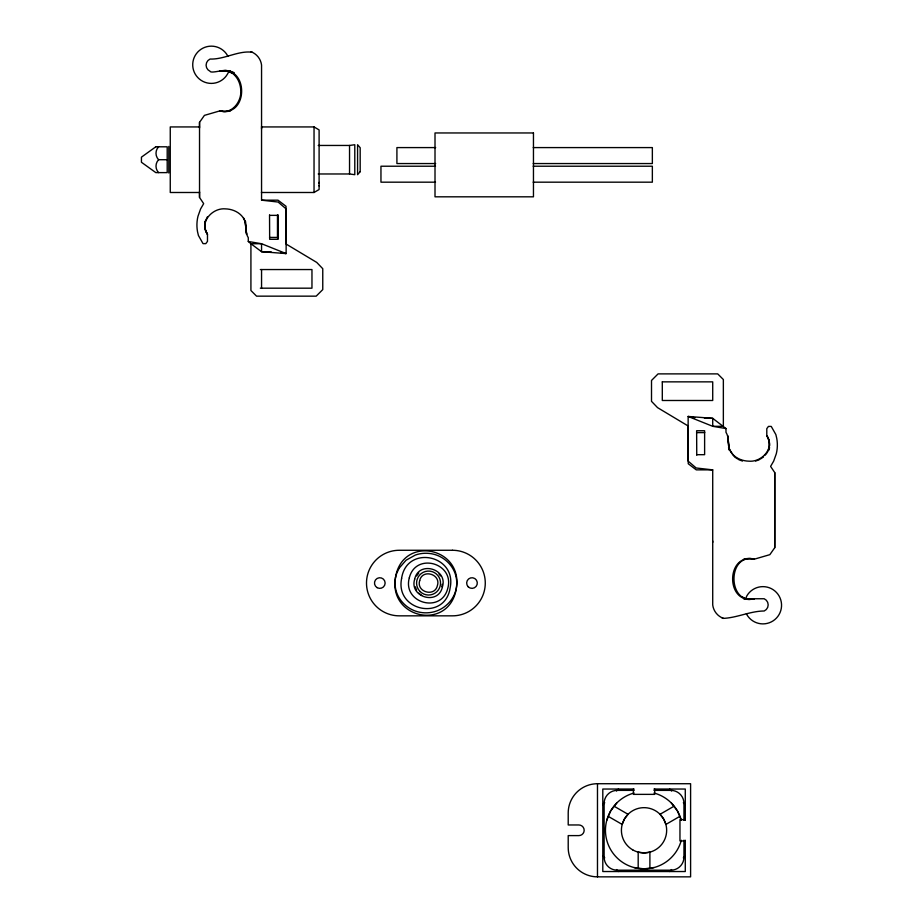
<?xml version="1.0" encoding="UTF-8"?>
<svg xmlns="http://www.w3.org/2000/svg" width="923" height="923" viewBox="0 0 923 923"><rect width="100%" height="100%" fill="white"/><g stroke="black" fill="none" stroke-linecap="round" stroke-linejoin="round"><path stroke-width="1.38" d="M204.906 221.451A20.491 20.491 0 0 0 207.479 234.373L207.479 241.388L205.817 243.637L203.037 243.637L198.422 235.48L197.522 231.696A36.735 36.735 0 0 1 197.972 216.294L200.603 208.921L203.683 203.637L199.53 197.464L199.53 191.788M199.53 128.02L199.53 122.344L204.421 115.375L219.916 110.875A20.491 20.491 0 0 0 230.519 110.875M227.877 56.441L227.473 55.461A18.622 18.622 0 0 0 199.368 50.511A18.622 18.622 0 0 0 199.368 79.043A18.622 18.622 0 0 0 227.473 74.094C233.161 65.879 211.298 74.486 210.075 71.29A6.692 6.692 0 0 1 210.075 59.049C224.301 59.591 238.203 50.396 252.233 52.23M261.555 288.184L261.555 269.551M261.555 129.012L261.555 127.662M319.104 185.523L319.104 189.515L314.039 192.492L261.405 192.492M319.104 183.273L319.104 182.396M712.718 542.378L712.718 541.028M743.753 559.165A20.491 20.491 0 0 1 754.356 559.165L769.851 554.665L774.743 547.697L774.743 472.576L770.59 466.403L773.67 461.119L776.301 453.747A36.735 36.735 0 0 0 776.751 438.344L775.851 434.56L771.236 426.403L768.455 426.403L766.794 428.653L766.794 435.668A20.491 20.491 0 0 1 769.54 445.913M441.863 586.74L442.175 584.282M606.769 820.305L610.622 810.994L616.76 802.998M207.479 216.743L205.425 221.001L204.733 225.558L205.252 228.973M158.594 146.803C155.133 150.461 155.133 156.068 158.594 159.714L167.201 159.714M158.594 159.714C155.133 163.359 155.133 168.967 158.594 172.613M416.619 575.917L418.811 572.964M765.167 455.12C770.267 450.066 770.74 441.563 766.794 435.668C775.332 447.667 761.971 462.296 749.061 461.177C742.265 461.05 735.423 458.235 731.316 452.674C726.851 446.674 729.943 438.425 725.986 432.322L725.986 428.56L712.718 418.327L688.143 416.458L688.143 461.131L696.161 467.984L712.718 469.865L712.718 605.003A16.429 16.429 0 0 0 723.424 618.375C737.2 617.741 750.353 611.084 764.198 610.991A6.692 6.692 0 0 0 764.198 598.75L754.356 598.75A20.491 20.491 0 0 1 743.753 598.75L749.061 599.442L754.356 598.75C727.416 605.176 726.955 552.773 754.356 559.165C725.397 552.485 725.397 605.419 754.356 598.75M602.8 804.694L604.75 802.733M616.495 790.999L618.456 789.038M669.636 871.531L671.586 869.57M683.332 857.836L685.281 855.875M760.356 459.043L763.54 456.943M673.859 806.31L660.037 814.294L663.625 818.978L665.887 824.435L679.709 816.451M755.591 461.062L759.294 459.735M234.28 72.709A20.491 20.491 0 0 0 219.916 71.29C248.875 64.622 248.875 117.556 219.916 110.875C231.696 114.533 241.33 101.98 240.811 91.089C240.684 84.339 237.984 77.497 232.504 73.344C227.669 70.852 227.739 70.909 232.504 73.344M318.239 145.453L349.54 145.453L354.79 144.738L354.79 174.689L349.54 173.974L318.239 173.974M219.916 71.29L225.212 70.598L230.519 71.29L228.604 71.348M654.026 867.551L644.046 868.866L634.055 867.551M199.53 126.936L170.259 126.936L170.259 192.492L199.53 192.492M261.405 126.936L314.039 126.936L319.104 129.912L319.104 185.915M435.668 147.588L396.913 147.588L396.913 163.556L435.668 163.556M533.252 147.588L652.353 147.588L652.353 163.556L533.252 163.556M435.518 166.221L380.957 166.221L380.957 182.177L435.518 182.177M533.171 166.221L652.353 166.221L652.353 182.177L533.171 182.177M250.848 51.665A16.429 16.429 0 0 1 261.555 65.037L261.555 200.176L277.996 200.176L286.026 206.291L286.026 244.007L316.716 262.409L322.762 268.697L322.762 289.591L316.185 296.156L256.559 296.156L250.918 290.514L250.918 243.73L248.287 241.48L248.287 237.719C244.33 231.615 247.422 223.366 242.957 217.367C238.849 211.805 232.008 208.99 225.212 208.863C212.302 207.744 198.941 222.374 207.479 234.373L205.425 230.115M269.654 215.359L277.638 215.359L277.638 239.299L269.654 239.299L269.539 214.886M269.539 237.43L277.523 237.43L277.523 214.886M260.332 269.551L311.962 269.551L311.962 288.184L260.332 288.184M696.75 432.61L704.734 432.61M696.634 454.681L704.618 454.681L704.618 430.741L696.634 430.741L696.75 455.154M712.718 469.865L696.265 469.865L688.246 463.75L688.246 426.034L657.545 407.631L651.511 401.343L651.511 380.449L658.087 373.884L717.713 373.884L723.355 379.526L723.355 426.311L712.718 426.311L688.143 416.458L694.823 417.773M597.481 783.719L690.6 783.719L690.6 876.85L597.481 876.85A29.271 29.271 0 0 1 568.21 847.579L568.21 835.603L578.848 835.603A5.319 5.319 0 0 0 584.167 830.285A5.319 5.319 0 0 0 578.848 824.966L568.21 824.966L568.21 812.99A29.271 29.271 0 0 1 597.481 783.719L597.481 876.85M634.089 789.038L602.8 789.038L602.8 871.531L685.281 871.531L685.281 840.242M653.992 789.038L685.281 789.038L685.281 820.339M634.136 790.376L617.152 790.376A13.026 13.026 0 0 0 604.127 803.391L604.127 857.179A13.026 13.026 0 0 0 617.152 870.193L670.929 870.193A13.026 13.026 0 0 0 683.955 857.179L683.955 840.195M653.945 790.376L670.929 790.376A13.026 13.026 0 0 1 683.955 803.391L683.955 820.374M685.281 819.647L679.963 819.647L679.963 840.934L685.281 840.934M271.212 251.875L261.555 251.714L250.918 243.73L261.555 243.73L286.13 253.583L286.13 208.91L278.111 202.045L261.555 200.176M704.434 418.188L712.718 418.327L712.718 426.311L725.986 428.56M248.287 241.48L261.555 243.73L261.555 251.714L286.13 253.583L280.788 252.521M738.815 459.735L742.519 461.062M722.04 617.81L723.424 618.375M741.769 596.696L745.772 598.75L746.799 595.946A18.622 18.622 0 0 1 774.905 590.997A18.622 18.622 0 0 1 774.905 619.529A18.622 18.622 0 0 1 746.799 614.58L746.395 613.599M614.222 806.31L628.044 814.294L624.456 818.978L622.194 824.435L608.372 816.451M734.57 456.943L737.754 459.043M418.811 593.131L421.661 595.404M669.636 789.038L671.586 790.999M683.332 802.733L685.281 804.694M602.8 855.875L604.75 857.836M616.495 869.57L618.456 871.531M733.75 456.031L729.262 449.04L727.682 435.668L728.57 445.913M671.321 802.998L677.459 810.994L681.312 820.305A38.581 38.581 0 0 0 654.026 793.019M439.025 573.944L440.49 575.917M243.476 217.816L245.01 221.001L246.591 234.373L245.703 224.127A20.491 20.491 0 0 0 245.53 221.451M415.235 586.74L416.619 590.178M774.743 472.576L774.743 547.697M654.684 789.038L654.684 794.368L633.397 794.368L633.397 789.038M649.896 868.093L649.896 852.137L644.046 852.898L638.185 852.137L638.185 868.093M349.54 145.453L349.54 173.974M314.039 126.936L314.039 192.492M278.111 214.897L278.111 239.149M199.53 122.344L199.53 197.464M168.805 146.411L168.805 173.016M681.312 840.276A38.581 38.581 0 0 1 616.76 857.571A38.581 38.581 0 0 1 634.055 793.019M769.505 447.251A20.491 20.491 0 0 1 769.147 449.916M728.962 449.916A20.491 20.491 0 0 1 728.605 447.251M662.299 381.857L662.299 400.49L712.718 400.49L712.718 381.857L662.299 381.857M395.494 577.36C388.098 618.883 449.132 631.401 456.285 588.747C463.681 547.212 402.647 534.705 395.494 577.36M401.597 578.502C394.848 611.314 445.382 621.571 450.182 587.605C456.931 554.781 406.397 544.535 401.597 578.502M414.692 579.171C408.889 597.204 438.437 605.811 442.405 586.924C448.22 568.903 418.673 560.284 414.692 579.171M409.316 577.821C402.232 603.054 441.436 614.083 447.793 588.274C454.877 563.042 415.662 552.012 409.316 577.821M419.688 580.59C416.019 592.07 434.86 597.481 437.421 585.505C441.09 574.025 422.249 568.626 419.688 580.59M399.163 568.153L396.89 572.86A28.855 28.855 0 0 0 396.89 593.247C400.086 601.519 407.008 608.061 415.338 611.049A31.89 31.89 0 0 0 436.452 611.049C444.771 608.061 451.693 601.519 454.901 593.247A28.855 28.855 0 0 0 454.901 572.86C451.693 564.576 444.771 558.034 436.452 555.046A31.89 31.89 0 0 0 415.338 555.046L406.051 560.226L399.163 568.153M360.178 171.701L357.582 174.689L357.582 144.738L360.178 147.726L360.178 171.701M155.814 146.803L141.438 157.152L141.438 162.263L155.814 172.613L167.201 172.613L167.201 146.803L155.814 146.803M533.459 132.958L435.01 132.958L435.01 196.818L533.459 196.818L533.459 132.958M452.501 550.27L399.29 550.27A32.778 32.778 0 0 0 366.5 583.048A32.778 32.778 0 0 0 399.29 615.837L452.501 615.837A32.778 32.778 0 0 0 485.279 583.048A32.778 32.778 0 0 0 452.501 550.27M632.728 849.875A22.614 22.614 0 0 0 666.66 830.285A22.614 22.614 0 0 0 632.728 810.694A22.614 22.614 0 0 0 632.728 849.875M420.08 591.528A11.987 11.987 0 0 0 440.133 586.151A11.987 11.987 0 0 0 425.457 571.475A11.987 11.987 0 0 0 420.08 591.528M468.215 586.809A5.319 5.319 0 0 0 477.122 584.432A5.319 5.319 0 0 0 470.603 577.913A5.319 5.319 0 0 0 468.215 586.809M377.149 587.663A5.319 5.319 0 0 0 385.133 583.048A5.319 5.319 0 0 0 377.149 578.444A5.319 5.319 0 0 0 377.149 587.663"/></g></svg>
